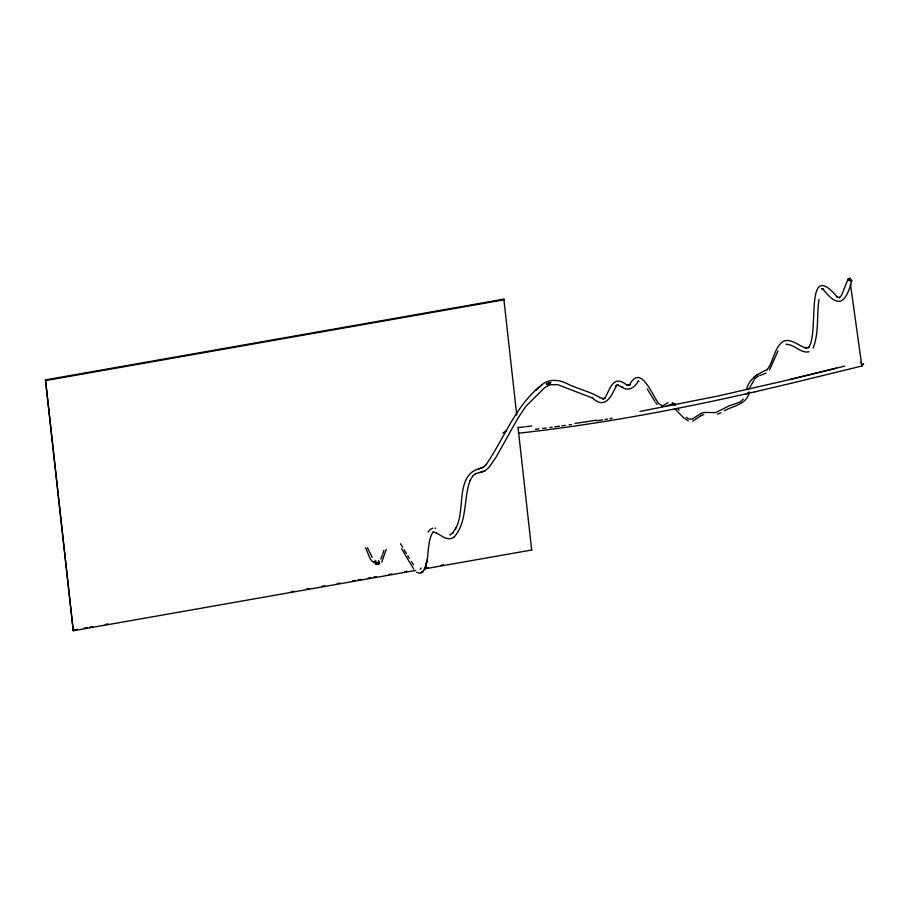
<?xml version="1.0" encoding="UTF-8"?>
<svg xmlns="http://www.w3.org/2000/svg" width="909" height="909" viewBox="0 0 909 909"><rect width="100%" height="100%" fill="white"/><g stroke="black" fill="none" stroke-linecap="round" stroke-linejoin="round"><path stroke-width="1.36" d="M819.02 299.288C816.532 315.412 819.191 332.66 813.123 348.113M382.769 554.024L383.871 550.354M386.268 549.297L381.746 562.137M424.935 569.023C429.582 557.058 426.514 542.298 432.979 532.208L432.468 532.685L434.002 531.935L433.332 532.151L436.536 532.901L435.877 532.526C441.149 535.56 448.171 541.753 454.216 536.992M424.821 569.341L427.025 560.251L424.821 569.341L421.037 572.795L423.037 571.67M421.151 568.011L420.094 569.398M848.029 279.165L841.507 295.402L839.143 297.811M851.733 280.745A2.011 0.761 23 0 1 848.688 280.165A2.011 0.761 23 0 1 849.222 278.949A2.011 0.761 23 0 1 851.733 280.745C845.813 303.617 838.257 308.89 823.02 289.153L823.611 289.585L821.554 288.823L822.918 288.778M380.848 559.001L382.291 555.263M777.99 350.931L769.514 369.997M748.755 389.222L754.993 378.496L758.538 376.065M746.471 389.291C749.243 378.576 758.458 373.485 767.537 369.418L767.014 369.849C773.9 361.225 773.889 347.511 783.672 341.136C791.966 338.08 799.034 346.647 806.726 348.158L806.022 348.079L808.84 347.318L808.294 347.795C820.043 334.671 803.329 256.304 837.439 297.266L836.848 296.857L839.78 297.641M749.505 392.211C746.323 404.71 733.552 405.698 724.234 410.788M365.327 547.763C367.1 549.581 370.815 564.512 374.531 561.557M453.648 537.492C467.908 522.334 463.113 498.348 470.362 479.997L470.146 480.566L472.987 475.532L472.43 476.032L475.827 473.555L475.146 473.782L484.963 470.885L489.258 467.078L496.234 456.92L517.653 418.617L525.981 406.187L544.65 387.677L550.275 384.712L557.796 384.677L592.986 398.244L592.361 397.926C605.542 410.095 611.393 395.994 616.756 385.075L615.563 385.859L618.29 385.041L617.506 385.03L622.597 387.268L621.904 386.927C627.812 392.177 635.266 387.234 638.198 381.155L637.675 381.666L638.936 381.053L638.254 381.326M428.059 532.163L430.252 529.424L432.809 528.186M375.826 560.342L373.724 562.694M862.062 365.975L861.153 362.1L862.062 365.975L790.796 383.382M668.058 402.585L661.627 406.573L663.059 406.278L659.048 403.755C652.753 397.222 641.129 362.35 629.301 385.2L630.505 384.416L627.812 385.45L628.596 385.461L626.256 384.768L626.949 385.109C613.052 374.076 610.621 388.416 604.735 398.233L605.258 397.733L602.576 399.04L604.03 398.801L599.599 397.415L600.247 397.756C589.782 391.256 577.42 389.029 566.546 383.382C558.865 379.564 549.172 378.803 542.207 384.518C515.551 405.107 504.552 437.877 486.008 464.749L486.554 464.26L482.986 467.396L478.452 468.919L483.656 467.169L482.986 467.396M535.969 390.279L542.207 384.518M743.289 399.062L739.994 402.073L729.2 405.812L715.599 412.606L704.657 412.436L701.237 413.231L691.919 419.254L688.386 418.81L686.34 417.231M753.8 377.326L757.174 374.531M746.244 394.279L749.039 392.143M701.464 415.345L692.738 421.151M502.859 433.059L506.222 430.957M666.263 406.05L671.831 404.107L675.239 405.505M422.526 571.954L419.753 573.284L416.39 572.25M378.939 562.092L377.246 562.648L375.235 561.58M717.496 414.174L721.042 412.709M546.264 384.064L548.411 383.189M759.788 375.576L766.06 373.11M700.953 415.652L703.759 414.549M862.096 365.009L862.789 364.748A2.011 1.068 -8.1 0 0 863.493 363.543M479.668 472.691L484.963 470.885M450.546 534.617L449.864 534.833L453.364 532.469L452.818 532.958L455.727 528.152L455.5 528.743C466.033 511.04 454.864 475.396 479.134 468.692M547.468 383.564L550.945 382.484M809.033 351.76C800.647 353.681 794.466 344.227 786.171 344.363L786.876 344.443M836.485 368.134L789.876 379.553L844.654 366.111M518.255 433.241C597.963 424.435 676.91 409.732 755.027 391.79L755.129 391.756M789.989 379.519L718.326 395.949L639.936 411.447M755.027 391.79L790.91 383.348M73.265 630.766L45.45 379.905L503.859 299.152L503.995 299.811L45.586 380.564L73.265 630.766L415.674 570.443M73.129 630.096L77.322 629.358M84.31 628.13L87.105 627.642M89.9 627.142L92.695 626.653M105.274 624.438L108.069 623.938M291.153 591.691L293.948 591.202M306.526 588.987L309.321 588.487M321.9 586.271L324.695 585.782M337.273 583.567L340.068 583.078M352.647 580.862L355.442 580.362M358.237 579.874L361.032 579.385M368.02 578.147L370.815 577.658M373.61 577.17L376.406 576.67M388.984 574.454L391.779 573.965M404.357 571.75L407.152 571.261M425.321 568.057L428.116 567.568M440.695 565.353L443.49 564.853M424.06 568.966L531.674 550.013L518.005 427.06M609.871 418.674L612.268 418.288M605.076 419.458L607.473 419.072M602.678 419.833L596.679 420.787M569.057 424.878L571.466 424.537M561.853 425.878L565.455 425.378M554.638 426.855L559.444 426.207M549.82 427.491L552.229 427.173M542.605 428.423L546.218 427.957M535.378 429.321L538.992 428.866M435.036 528.163L435.741 528.22M688.272 420.878L683.602 417.742L675.023 408.97M672.183 402.687L675.648 404.289M378.542 560.614L379.667 563.523L377.076 563.875L375.644 563.16C373.849 564.5 377.996 564.887 378.883 564.148L377.144 562.466M677.398 408.357L679.114 410.118M655.571 402.346L657.082 404.482M411.482 561.603L413.606 564.739M413.709 568.977L401.585 548.741M647.208 388.904L654.81 401.267M400.528 543.752L402.721 547.354M404.187 549.752L406.38 553.354M407.846 555.763L409.311 558.16M367.429 547.707L372.224 557.342M531.538 549.343L531.674 550.013M45.45 379.905L45.586 380.564M850.46 284.153L861.573 364.02M503.859 299.152L516.744 415.072M531.81 425.98A937.986 415.118 -8.7 0 1 525.834 426.696M524.641 426.832A937.986 415.118 -8.7 0 1 518.675 427.525M596.577 420.163A883.343 410.982 -8.8 0 1 574.999 423.401M848.154 279.654A2.011 1.579 -35.8 0 1 850.608 278.234M550.218 382.803C545.832 383.848 546.229 385.916 550.354 383.564L546.968 384.541L550.218 382.803"/></g></svg>
